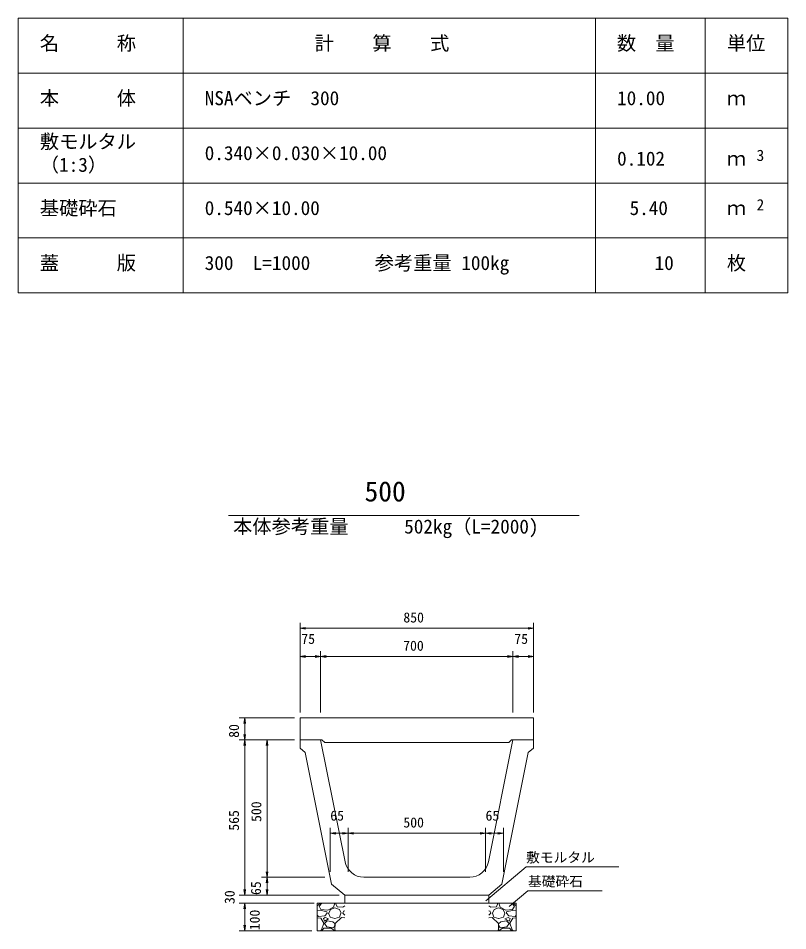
# Model space of a CAD drawing. Units: millimetres on the paper. Extents: x 0 to 841, y 0 to 594.
# Drawn here: x 432.8 to 572.8, y 266.5 to 432.6 of the extents above; entities that cross this region are included whole.
import ezdxf
from ezdxf.enums import TextEntityAlignment as Align

# ---------------------------------------------------------------- set-up
doc = ezdxf.new("R2010")
doc.units = ezdxf.units.MM
for name, color, linetype, lineweight in [('D-MTR-FRAM（材料表図枠）', 2, 'Continuous', 18), ('D-STR-DIM（寸法）', 7, 'Continuous', 18), ('D-STR-HTXT（旗揚げ）', 7, 'Continuous', 18), ('D-STR-STRn（構造物）', 7, 'Continuous', 18), ('D-STR（構造物外形線）', 1, 'Continuous', 18)]:
    doc.layers.add(name, color=color, linetype=linetype, lineweight=lineweight)
for name, color, linetype in [('D-MTR-TXT(文字列）', 7, 'Continuous'), ('D-STR-TXT（文字）', 7, 'Continuous'), ('D-TTL-TXT（文字）', 7, 'Continuous')]:
    doc.layers.add(name, color=color, linetype=linetype)
doc.styles.add('ＭＳ ゴシック', font='')
doc.styles.get('ＭＳ ゴシック').set_extended_font_data('MS Gothic')

msp = doc.modelspace()

# ---------------------------------------------------------------- linework, layer by layer
at = {"layer": 'D-MTR-FRAM（材料表図枠）'}
for p, q in [((432.846, 432.604), (572.846, 432.604)), ((432.846, 382.604), (432.846, 432.604)), ((462.846, 382.604), (462.846, 432.604)), ((537.846, 382.604), (537.846, 432.604)), ((557.846, 400.604), (557.846, 432.604)), ((557.846, 382.604), (557.846, 432.604)), ((572.846, 382.604), (572.846, 432.604)), ((432.846, 422.604), (572.846, 422.604)), ((432.846, 412.604), (572.846, 412.604)), ((432.846, 402.604), (572.846, 402.604)), ((432.846, 392.604), (572.846, 392.604)), ((432.846, 382.604), (572.846, 382.604))]:
    msp.add_line(p, q, dxfattribs=at)
at = {"layer": 'D-STR-DIM（寸法）'}
for p, q in [((484.107, 306.25), (484.107, 322.564)), ((526.607, 306.25), (526.607, 322.564)), ((484.107, 321.564), (485.107, 321.73)), ((485.107, 321.397), (484.107, 321.564)), ((484.107, 321.564), (485.107, 321.564)), ((525.607, 321.564), (485.107, 321.564)), ((525.607, 321.73), (526.607, 321.564)), ((526.607, 321.564), (525.607, 321.397)), ((526.607, 321.564), (525.607, 321.564)), ((484.107, 306.25), (484.107, 317.422)), ((487.857, 306.25), (487.857, 317.422)), ((487.857, 306.25), (487.857, 317.422)), ((522.857, 306.25), (522.857, 317.422)), ((522.857, 306.25), (522.857, 317.422)), ((526.607, 306.25), (526.607, 317.422)), ((484.107, 316.422), (485.107, 316.588)), ((485.107, 316.255), (484.107, 316.422)), ((484.107, 316.422), (485.107, 316.422)), ((485.107, 316.422), (486.857, 316.422)), ((486.857, 316.588), (487.857, 316.422)), ((487.857, 316.422), (486.857, 316.255)), ((487.857, 316.422), (486.857, 316.422)), ((487.857, 316.422), (488.857, 316.588)), ((488.857, 316.255), (487.857, 316.422)), ((487.857, 316.422), (488.857, 316.422)), ((488.857, 316.422), (521.857, 316.422)), ((521.857, 316.588), (522.857, 316.422)), ((522.857, 316.422), (521.857, 316.255)), ((522.857, 316.422), (521.857, 316.422)), ((522.857, 316.422), (523.857, 316.588)), ((523.857, 316.255), (522.857, 316.422)), ((522.857, 316.422), (523.857, 316.422)), ((525.607, 316.422), (523.857, 316.422)), ((525.607, 316.588), (526.607, 316.422)), ((526.607, 316.422), (525.607, 316.255)), ((526.607, 316.422), (525.607, 316.422)), ((483.107, 305.25), (473.048, 305.25)), ((473.882, 304.25), (474.048, 305.25)), ((474.048, 305.25), (474.215, 304.25)), ((474.048, 305.25), (474.048, 304.25)), ((474.048, 304.25), (474.048, 302.25)), ((483.107, 301.25), (473.048, 301.25)), ((483.107, 301.25), (473.048, 301.25)), ((474.048, 301.25), (473.882, 302.25)), ((473.882, 300.25), (474.048, 301.25)), ((474.215, 302.25), (474.048, 301.25)), ((474.048, 301.25), (474.048, 302.25)), ((474.048, 301.25), (474.215, 300.25)), ((474.048, 301.25), (474.048, 300.25)), ((483.107, 301.25), (477.115, 301.25)), ((477.948, 300.25), (478.115, 301.25)), ((478.115, 301.25), (478.281, 300.25)), ((478.115, 301.25), (478.115, 300.25)), ((474.048, 300.25), (474.048, 274)), ((478.115, 300.25), (478.115, 277.25)), ((489.607, 277.25), (489.607, 285.246)), ((489.607, 284.246), (490.607, 284.412)), ((490.607, 284.079), (489.607, 284.246)), ((489.607, 284.246), (490.607, 284.246)), ((490.607, 284.246), (491.857, 284.246)), ((491.857, 284.412), (492.857, 284.246)), ((492.857, 284.246), (491.857, 284.079)), ((492.857, 284.246), (491.857, 284.246)), ((492.857, 277.25), (492.857, 285.246)), ((492.857, 277.25), (492.857, 285.246)), ((492.857, 284.246), (493.857, 284.412)), ((493.857, 284.079), (492.857, 284.246)), ((492.857, 284.246), (493.857, 284.246)), ((516.857, 284.246), (493.857, 284.246)), ((516.857, 284.412), (517.857, 284.246)), ((517.857, 284.246), (516.857, 284.079)), ((517.857, 284.246), (516.857, 284.246)), ((517.857, 277.25), (517.857, 285.246)), ((517.857, 277.25), (517.857, 285.246)), ((517.857, 284.246), (518.857, 284.412)), ((518.857, 284.079), (517.857, 284.246)), ((517.857, 284.246), (518.857, 284.246)), ((520.107, 284.246), (518.857, 284.246)), ((520.107, 284.412), (521.107, 284.246)), ((521.107, 284.246), (520.107, 284.079)), ((521.107, 284.246), (520.107, 284.246)), ((521.107, 277.25), (521.107, 285.246)), ((488.607, 276.25), (477.115, 276.25)), ((488.607, 276.25), (477.115, 276.25)), ((478.115, 276.25), (477.948, 277.25)), ((477.948, 275.25), (478.115, 276.25)), ((478.281, 277.25), (478.115, 276.25)), ((478.115, 276.25), (478.115, 277.25)), ((478.115, 276.25), (478.281, 275.25)), ((478.115, 276.25), (478.115, 275.25)), ((474.048, 274), (474.048, 275)), ((474.048, 274), (474.048, 275)), ((478.115, 274), (478.115, 275.25)), ((491.257, 273), (473.048, 273)), ((491.257, 273), (473.048, 273)), ((491.257, 273), (473.048, 273)), ((474.048, 273), (473.882, 274)), ((474.048, 273), (473.882, 274)), ((474.048, 273), (473.882, 274)), ((474.215, 274), (474.048, 273)), ((474.048, 273), (474.048, 274)), ((474.215, 274), (474.048, 273)), ((474.048, 273), (474.048, 274)), ((474.215, 274), (474.048, 273)), ((474.048, 273), (474.048, 274)), ((491.257, 273), (477.115, 273)), ((478.115, 273), (477.948, 274)), ((478.281, 274), (478.115, 273)), ((478.115, 273), (478.115, 274)), ((486.257, 271.5), (473.048, 271.5)), ((486.257, 271.5), (473.048, 271.5)), ((486.707, 271.5), (473.048, 271.5)), ((473.882, 270.5), (474.048, 271.5)), ((473.882, 270.5), (474.048, 271.5)), ((473.882, 270.5), (474.048, 271.5)), ((474.048, 271.5), (474.215, 270.5)), ((474.048, 271.5), (474.048, 270.5)), ((474.048, 271.5), (474.215, 270.5)), ((474.048, 271.5), (474.048, 270.5)), ((474.048, 271.5), (474.215, 270.5)), ((474.048, 271.5), (474.048, 270.5)), ((474.048, 270.5), (474.048, 269.5)), ((474.048, 270.5), (474.048, 269.5)), ((474.048, 270.5), (474.048, 267.5)), ((474.048, 266.5), (473.882, 267.5)), ((474.215, 267.5), (474.048, 266.5)), ((474.048, 266.5), (474.048, 267.5)), ((486.257, 266.5), (473.048, 266.5))]:
    msp.add_line(p, q, dxfattribs=at)
at = {"layer": 'D-STR-HTXT（旗揚げ）'}
for p, q in [((471.108, 342.096), (534.892, 342.096)), ((517.902, 271.965), (525.245, 278.135)), ((542.1, 278.135), (525.245, 278.135)), ((522.141, 270.888), (525.58, 273.771)), ((539.054, 273.771), (525.58, 273.771))]:
    msp.add_line(p, q, dxfattribs=at)
at = {"layer": 'D-STR-STRn（構造物）'}
for p, q in [((492.257, 273), (492.257, 271.5)), ((518.457, 273), (518.457, 271.5)), ((492.257, 271.5), (487.257, 271.5)), ((487.257, 271.5), (487.257, 266.5)), ((487.257, 271.065), (487.82, 271.5)), ((487.566, 270.948), (488.063, 271.5)), ((487.926, 270.345), (487.576, 270.945)), ((490.218, 270.794), (489.168, 270.244)), ((490.418, 271.497), (490.218, 270.797)), ((490.588, 271.5), (490.858, 270.859)), ((490.863, 270.845), (491.913, 270.795)), ((491.916, 270.801), (492.257, 271.065)), ((518.457, 271.5), (492.257, 271.5)), ((518.457, 271.5), (523.457, 271.5)), ((518.798, 270.801), (518.457, 271.065)), ((519.851, 270.845), (518.801, 270.795)), ((520.126, 271.5), (519.857, 270.859)), ((520.297, 271.497), (520.497, 270.797)), ((520.496, 270.794), (521.546, 270.244)), ((523.149, 270.948), (522.652, 271.5)), ((522.789, 270.345), (523.139, 270.945)), ((523.457, 271.065), (522.894, 271.5)), ((523.457, 271.5), (523.457, 266.5)), ((488.02, 270.192), (487.257, 270.112)), ((487.464, 269.114), (487.257, 269.34)), ((488.612, 269.201), (487.462, 269.101)), ((489.163, 270.258), (487.913, 270.358)), ((489.014, 269.951), (488.014, 270.201)), ((489.066, 269.698), (488.616, 269.198)), ((489.066, 269.695), (489.016, 269.945)), ((489.312, 269.699), (489.612, 268.999)), ((489.365, 269.697), (489.665, 270.397)), ((489.666, 270.398), (490.466, 270.648)), ((490.464, 270.647), (491.264, 270.347)), ((491.267, 270.346), (491.567, 269.696)), ((491.314, 269), (491.564, 269.7)), ((492.257, 269.34), (491.914, 269.714)), ((491.915, 269.699), (492.065, 270.099)), ((492.257, 270.112), (492.07, 270.092)), ((518.457, 270.112), (518.644, 270.092)), ((518.457, 269.34), (518.8, 269.714)), ((518.8, 269.699), (518.65, 270.099)), ((519.448, 270.346), (519.148, 269.696)), ((519.4, 269), (519.15, 269.7)), ((520.25, 270.647), (519.45, 270.347)), ((521.048, 270.398), (520.248, 270.648)), ((521.35, 269.697), (521.05, 270.397)), ((521.403, 269.699), (521.103, 268.999)), ((521.552, 270.258), (522.802, 270.358)), ((521.648, 269.695), (521.698, 269.945)), ((521.649, 269.698), (522.099, 269.198)), ((521.7, 269.951), (522.7, 270.201)), ((522.102, 269.201), (523.252, 269.101)), ((522.694, 270.192), (523.457, 270.112)), ((523.25, 269.114), (523.457, 269.34)), ((487.867, 268.793), (487.257, 268.844)), ((488.427, 267.901), (487.877, 268.801)), ((488.016, 266.646), (488.416, 267.896)), ((488.364, 268.748), (488.564, 268.248)), ((488.715, 268.896), (488.365, 268.746)), ((488.564, 268.249), (489.314, 268.699)), ((488.564, 267.8), (488.964, 267.2)), ((489.066, 268.298), (488.566, 267.798)), ((489.318, 268.699), (488.718, 268.899)), ((490.072, 268.151), (489.072, 268.301)), ((489.612, 268.994), (490.462, 268.744)), ((490.476, 267.787), (490.076, 268.137)), ((490.217, 267.048), (490.467, 267.498)), ((490.514, 267.85), (490.464, 266.8)), ((490.466, 267.498), (490.466, 267.798)), ((490.469, 268.745), (491.319, 268.995)), ((491.667, 268.897), (490.517, 267.847)), ((492.257, 268.844), (491.667, 268.893)), ((518.457, 268.844), (519.047, 268.893)), ((519.047, 268.897), (520.197, 267.847)), ((520.246, 268.745), (519.396, 268.995)), ((520.201, 267.85), (520.251, 266.8)), ((520.238, 267.787), (520.638, 268.137)), ((520.497, 267.048), (520.247, 267.498)), ((520.248, 267.498), (520.248, 267.798)), ((521.102, 268.994), (520.252, 268.744)), ((520.643, 268.151), (521.643, 268.301)), ((521.397, 268.699), (521.997, 268.899)), ((522.15, 268.249), (521.4, 268.699)), ((521.649, 268.298), (522.149, 267.798)), ((522.15, 267.8), (521.75, 267.2)), ((521.999, 268.896), (522.349, 268.746)), ((522.35, 268.748), (522.15, 268.248)), ((522.288, 267.901), (522.838, 268.801)), ((522.698, 266.646), (522.298, 267.896)), ((522.847, 268.793), (523.457, 268.844)), ((487.257, 266.5), (523.457, 266.5)), ((487.82, 266.5), (488.016, 266.651)), ((488.063, 266.5), (488.466, 266.948)), ((488.466, 266.948), (489.766, 266.948)), ((488.967, 267.196), (490.217, 267.046)), ((489.764, 266.959), (490.414, 266.509)), ((490.458, 266.809), (490.588, 266.5)), ((520.257, 266.809), (520.126, 266.5)), ((520.95, 266.959), (520.3, 266.509)), ((521.747, 267.196), (520.497, 267.046)), ((522.248, 266.948), (520.948, 266.948)), ((522.652, 266.5), (522.249, 266.948)), ((522.894, 266.5), (522.698, 266.651))]:
    msp.add_line(p, q, dxfattribs=at)
at = {"layer": 'D-STR（構造物外形線）'}
for p, q in [((526.607, 305.25), (484.107, 305.25)), ((484.107, 305.25), (484.107, 301.25)), ((526.607, 305.25), (526.607, 301.25)), ((487.857, 301.25), (484.107, 301.25)), ((484.107, 301.25), (484.107, 299.75)), ((484.107, 301.25), (488.107, 301.25)), ((487.857, 301.25), (492.294, 279.064)), ((488.107, 301.25), (488.607, 300.75)), ((488.607, 300.75), (522.107, 300.75)), ((518.42, 279.064), (522.857, 301.25)), ((522.107, 300.75), (522.607, 301.25)), ((526.607, 301.25), (522.607, 301.25)), ((522.857, 301.25), (526.607, 301.25)), ((526.607, 301.25), (526.607, 299.75)), ((484.107, 299.75), (485.069, 298.943)), ((526.607, 299.75), (525.646, 298.943)), ((485.069, 298.943), (489.857, 275)), ((520.857, 275), (525.646, 298.943)), ((495.727, 276.25), (514.988, 276.25)), ((489.857, 275), (492.257, 273)), ((518.457, 273), (520.857, 275)), ((492.257, 273), (518.457, 273))]:
    msp.add_line(p, q, dxfattribs=at)
for centre, start, end in [((495.727, 279.75), 191.30993, 270), ((514.988, 279.75), 270, 348.69007)]:
    msp.add_arc(centre, 3.5, start, end, dxfattribs=at)

# ---------------------------------------------------------------- texts
at = {"layer": 'D-MTR-TXT(文字列）', "style": 'ＭＳ ゴシック'}
for s, height, p in [('名\u3000\u3000\u3000称', 2.566, (436.769, 426.007)), ('計\u3000\u3000算\u3000\u3000式', 2.566, (486.777, 426.007)), ('数\u3000量', 2.566, (541.769, 426.007)), ('単位', 2.566, (561.769, 426.007)), ('本\u3000\u3000\u3000体', 2.566, (436.769, 416.007)), ('NSAベンチ\u3000300', 2.566, (466.769, 416.007)), ('10.00', 2.566, (541.796, 416.007)), ('ｍ', 2.566, (561.769, 416.007)), ('敷モルタル', 2.566, (436.769, 408.107)), ('0.340×0.030×10.00', 2.566, (466.769, 406.007)), ('3', 2.053, (567.171, 406.011)), ('（1:3）', 2.566, (436.769, 403.885)), ('0.102', 2.566, (541.796, 405.007)), ('ｍ', 2.566, (561.769, 405.007)), ('基礎砕石', 2.566, (436.769, 396.007)), ('0.540×10.00', 2.566, (466.769, 396.007)), ('5.40', 2.566, (544.07, 396.007)), ('ｍ', 2.566, (561.769, 396.007)), ('2', 2.053, (567.171, 397.011)), ('蓋\u3000\u3000\u3000版', 2.566, (436.769, 386.007)), ('300\u3000L=1000  ', 2.566, (466.769, 386.007)), ('参考重量 100kg', 2.566, (497.706, 386.007)), ('10', 2.566, (548.618, 386.007)), ('枚', 2.566, (561.769, 386.007)), ('本体参考重量', 2.566, (471.939, 338.03)), ('502kg（L=2000)', 2.566, (503.059, 338.03))]:
    msp.add_text(s, height=height, dxfattribs=at).set_placement(p, align=Align.BOTTOM_LEFT)
at = {"layer": 'D-STR-DIM（寸法）', "style": 'ＭＳ ゴシック'}
for s, p in [('850', (502.914, 322.064)), ('75', (484.352, 318.172)), ('700', (502.883, 316.922)), ('75', (523.102, 318.172)), ('65', (489.614, 285.996)), ('65', (517.864, 285.996)), ('500', (502.914, 284.746))]:
    msp.add_text(s, height=1.833, dxfattribs=at).set_placement(p, align=Align.BOTTOM_LEFT)
for s, p in [('80', (473.548, 301.619)), ('500', (477.615, 286.307)), ('565', (473.548, 284.714)), ('65', (477.549, 273.007)), ('30', (472.77, 271.369)), ('30', (472.77, 271.369)), ('100', (477.33, 266.591))]:
    msp.add_text(s, height=1.833, rotation=90, dxfattribs=at).set_placement(p, align=Align.BOTTOM_LEFT)
at = {"layer": 'D-STR-TXT（文字）', "style": 'ＭＳ ゴシック'}
for s, p in [('敷モルタル', (525.245, 278.387)), ('基礎砕石', (525.58, 274.023))]:
    msp.add_text(s, height=1.833, dxfattribs=at).set_placement(p, align=Align.BOTTOM_LEFT)
at = {"layer": 'D-TTL-TXT（文字）', "style": 'ＭＳ ゴシック'}
msp.add_text('500', height=3.666, dxfattribs=at).set_placement((495.856, 343.545), align=Align.BOTTOM_LEFT)

doc.saveas('drawing.dxf')
